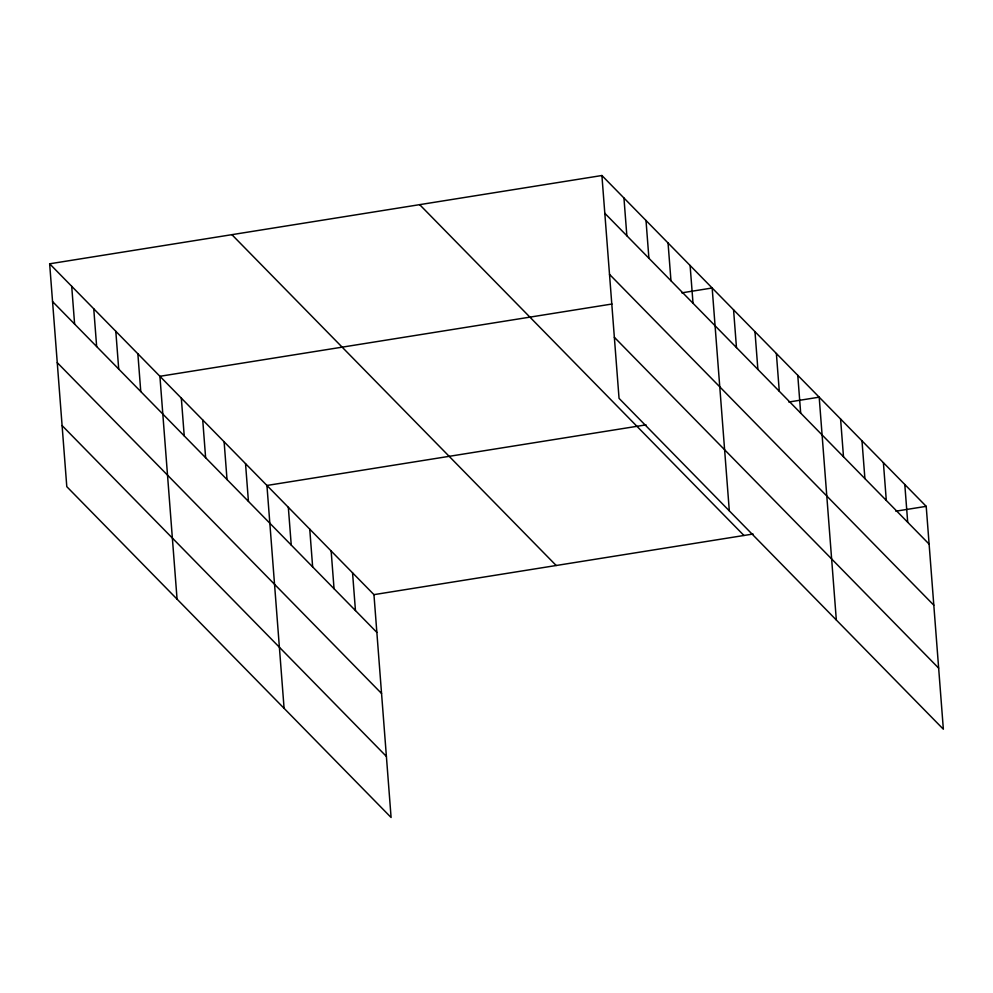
<?xml version="1.0" encoding="UTF-8"?>
<svg xmlns="http://www.w3.org/2000/svg" width="993" height="993" viewBox="0 0 993 993"><rect width="100%" height="100%" fill="white"/><g stroke="black" fill="none" stroke-linecap="round" stroke-linejoin="round"><path stroke-width="1.49" d="M49.65 263.803L373.951 594.646L391.093 817.487L66.792 486.657L49.65 263.803L601.907 175.513L926.208 506.343L943.35 729.197L619.049 398.354L601.907 175.513M611.936 304.019L159.91 376.297L177.064 599.139M681.794 292.848L712.167 287.995L729.309 510.836M646.058 424.855L266.931 485.465L284.085 708.319M788.814 402.028L819.188 397.163L836.329 620.017M373.951 594.646L753.066 534.023M895.835 511.196L926.208 506.343M604.811 213.272L929.113 544.114M609.503 274.353L933.805 605.184M614.344 337.272L938.646 668.115M419.654 204.645L743.956 535.488M231.89 234.671L556.192 565.501M52.555 301.574L376.856 632.404M57.259 362.656L381.56 693.486M62.1 425.575L386.401 756.418M904.797 484.51L907.701 522.268M883.398 462.676L886.302 500.435M861.986 440.842L864.903 478.601M840.587 419.009L843.491 456.768M797.776 375.329L800.681 413.1M776.377 353.496L779.282 391.267M754.978 331.662L757.882 369.433M733.566 309.828L736.471 347.587M690.11 265.491L693.015 303.262M668.053 243L670.97 280.758M646.009 220.496L648.913 258.267M623.952 198.004L626.856 235.775M352.552 572.812L355.457 610.571M331.141 550.978L334.045 588.737M309.742 529.145L312.646 566.904M288.33 507.299L291.247 545.07M245.532 463.632L248.436 501.403M224.12 441.798L227.025 479.569M202.721 419.965L205.625 457.723M181.322 398.131L184.226 435.89M137.866 353.793L140.77 391.565M115.809 331.302L118.713 369.061M93.752 308.798L96.656 346.569M71.707 286.307L74.612 324.066"/></g></svg>
